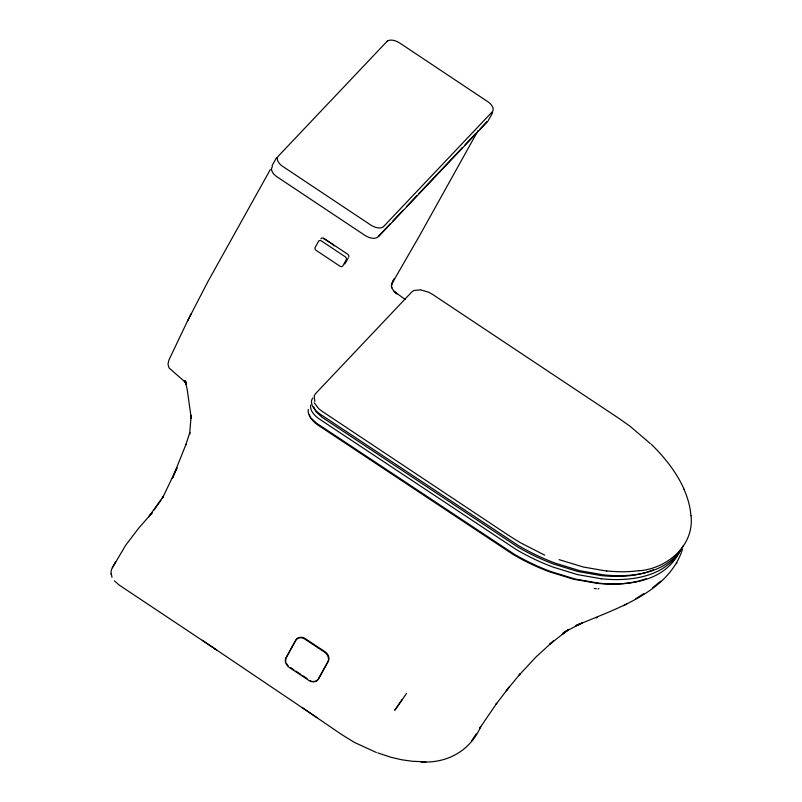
<?xml version="1.0" encoding="UTF-8"?>
<svg xmlns="http://www.w3.org/2000/svg" width="802" height="802" viewBox="0 0 802 802"><rect width="100%" height="100%" fill="white"/><g stroke="black" fill="none" stroke-linecap="round" stroke-linejoin="round"><path stroke-width="1.2" d="M691.013 515.706C694.532 545.681 666.863 568.748 638.883 570.813M308.229 409.381C307.417 415.947 312.95 421.411 317.823 425.01L513.23 554.553A133.082 74.225 29.1 0 0 549.52 571.816L573.641 579.234L596.939 583.295A139.448 77.774 29.1 0 0 638.342 581.069M310.685 404.98C309.692 410.965 314.765 415.737 319.196 418.915L516.358 549.611A134.896 75.238 29.1 0 0 553.149 567.114L577.6 574.633L601.219 578.753M391.587 284.59L391.737 287.848L391.546 287.317L393.411 290.444L396.86 293.893L394.093 291.437L405.17 299.427M682.422 549.46C668.246 593.009 615.415 608.648 577.731 624.958L580.929 623.715L575.976 625.68L582.603 622.673L575.976 625.68M391.175 285.913L393.952 279.016L391.526 284.309L419.616 235.587L477.962 130.776M186.014 444.278L172.38 478.363L177.021 467.777L162.345 498.373L163.488 496.237L148.581 516.949L152.5 512.378L138.626 528.247L125.483 545.51L111.558 569.27L110.987 572.016L111.979 577.34M185.763 444.96L189.803 432.569L189.583 434.353L191.197 415.336L191.237 418.143L187.167 389.261L185.332 381.592L186.194 383.777L184.29 380.8L185.633 382.524L169.021 367.917L167.989 364.128L168.881 360.108L187.417 321.231L207.798 281.803L270.354 169.493M676.617 563.545L676.888 562.803M187.417 321.231L191.207 313.772M679.946 550.894C675.464 560.999 667.324 569.049 657.73 574.382A141.352 78.837 29.1 0 1 598.773 583.164L575.154 579.034L550.693 571.515A134.896 75.238 29.1 0 1 513.912 554.012L316.74 423.316L310.665 417.732M680.798 549.46C676.447 558.372 668.657 565.099 660.176 569.981A141.352 78.837 29.1 0 1 601.219 578.763M683.424 545.51C679.063 554.453 671.254 561.199 662.753 566.082A141.733 79.047 29.1 0 1 603.635 574.894L579.956 570.753L555.435 563.215A135.257 75.438 29.1 0 1 518.553 545.661L320.088 414.103C315.657 410.935 310.585 406.163 311.577 400.178L312.82 398.013M286.073 657.961L295.397 641.079M348.188 258.054L345.331 263.206A2.416 1.985 43.4 0 1 344.579 263.898M272.048 165.743L276.52 157.703M488.187 120.721L492.669 112.681M112.29 567.646L115.608 561.751M377.732 752.888L390.825 757.238L401.642 759.755L412.278 761.258L425.912 761.85L420.9 761.88C446.754 763.634 470.223 751.003 480.779 726.502L479.786 728.076L496.769 703.244L496.057 704.226L509.21 687.033L506.232 690.773L520.217 673.81L519.155 675.073L535.866 657.129L553.47 640.988L549.581 644.447L568.678 629.339L562.192 634.442L567.826 630.031L563.104 632.948L580.247 623.745M471.676 740.797L476.167 733.95M402.173 699.605L394.754 710.281L406.604 693.329M159.859 501.791L160.851 500.378L154.024 510.012M390.273 223.768L377.391 237.372A10.717 5.975 29.1 0 1 364.95 235.387L275.988 176.129A10.717 5.975 29.1 0 1 272.449 166.605M392.85 221.041L403.155 210.164M406.594 206.535L416.9 195.648M418.624 193.833L462.433 147.578M465.01 144.861L475.325 133.974M479.616 129.443L486.493 122.185A10.717 5.975 29.1 0 0 486.964 121.563M378.544 236.6L487.686 121.383M652.818 587.545L660.698 581.219M635.976 598.623L643.775 593.61M623.465 605.741L626.933 603.876M596.187 617.921L597.44 617.44M598.071 588.899L598.934 588.618M420.368 289.833L413.932 290.514L411.697 292.028L315.407 393.802L314.163 395.967L314.825 401.371M594.282 588.498L596.297 588.738M606.833 571.094L583.405 567.034L559.104 559.636M420.97 289.963L428.739 292.239L432.639 294.434L618.813 418.303L630.222 426.383L650.342 443.566M376.399 752.497L354.364 742.391L341 734.111L302.123 707.524M544.748 555.164L520.237 542.633L508.257 535.155L322.083 411.286L318.645 408.599L314.244 402.764M290.695 667.665L293.763 669.69M295.808 671.043L300.91 674.422M302.955 675.775L307.036 678.482M316.94 717.64L214.806 648.748M202.375 640.337L216.55 649.921L118.927 584.869L114.355 580.798M651.304 444.298C664.668 457.34 676.477 472.248 684.176 489.36M313.712 406.905L316.038 411.727L322.103 417.311L517.521 546.844A133.082 74.225 29.1 0 0 553.801 564.117L577.931 571.525L601.229 575.595A139.448 77.774 29.1 0 0 653.49 569.761M309.422 414.604L309.973 416.499M111.117 574.473L111.107 573.691M295.988 640.026A7.669 6.306 43.4 0 1 297.652 638.222M298.384 637.811A7.669 6.306 43.4 0 1 304.57 638.181L325 651.715A7.669 6.306 43.4 0 1 328.599 660.738L318.685 678.662A7.669 6.306 43.4 0 1 318.234 679.354M317.672 679.966A7.669 6.306 43.4 0 1 315.497 681.179M314.645 681.359A7.669 6.306 43.4 0 1 312.84 681.369M310.996 680.908A7.669 6.306 43.4 0 1 310.103 680.517M288.139 665.7A7.669 6.306 43.4 0 1 286.454 663.264M285.853 661.46A7.669 6.306 43.4 0 1 285.843 658.783M320.92 238.816A2.416 1.985 43.4 0 1 323.637 238.234L347.617 254.174A2.416 1.985 43.4 0 1 348.75 257.021M323.467 238.675A2.967 2.436 43.4 0 1 324.519 239.016L332.75 244.47A2.967 2.436 43.4 0 1 334.003 245.903M638.763 570.673A139.899 76.701 28.6 0 1 606.743 570.904M684.006 489.34A139.899 78.857 28.5 0 1 690.903 515.676M646.071 578.693A139.448 77.774 29.1 0 1 639.485 580.768M295.567 640.477L285.652 658.412A7.669 6.306 43.4 0 0 289.251 667.434L309.682 680.958A7.669 6.306 43.4 0 0 318.264 679.114L328.178 661.179A7.669 6.306 43.4 0 0 324.579 652.156L304.148 638.633A7.669 6.306 43.4 0 0 295.567 640.477M318.494 241.382L315.076 247.567A2.416 1.985 43.4 0 0 316.209 250.414L340.198 266.354A2.416 1.985 43.4 0 0 342.905 265.773L346.324 259.587A2.416 1.985 43.4 0 0 345.191 256.74L321.201 240.8A2.416 1.985 43.4 0 0 318.494 241.382M387.326 41.052L278.224 156.24A10.717 5.975 29.1 0 0 281.763 165.763L370.724 225.011A10.717 5.975 29.1 0 0 383.155 227.006L492.258 111.819A10.717 5.975 29.1 0 0 488.719 102.295L399.757 43.037A10.717 5.975 29.1 0 0 387.326 41.052M186.365 384.429L185.523 381.05L186.365 384.429"/></g></svg>
